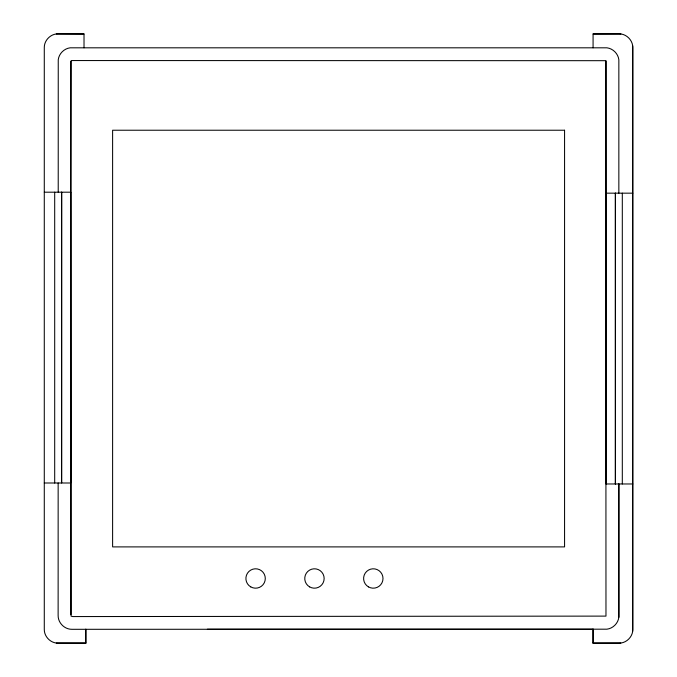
<?xml version="1.0" encoding="UTF-8"?>
<svg xmlns="http://www.w3.org/2000/svg" width="677" height="677" viewBox="0 0 677 677"><rect width="100%" height="100%" fill="white"/><g stroke="black" fill="none" stroke-linecap="round" stroke-linejoin="round"><path stroke-width="1.02" d="M84.016 47.813L84.016 33.968L58.129 33.85C50.724 33.698 44.123 40.298 44.284 47.695L44.284 629.305C44.123 636.702 50.724 643.302 58.129 643.15L85.827 643.15L85.827 629.212M58.154 482.997L58.129 615.452C57.994 622.882 64.552 629.432 71.974 629.305L606.922 629.187C612.99 628.451 618.118 623.322 618.846 617.263L618.846 483.97L618.846 617.263M58.222 192.192L58.247 59.737C58.975 53.678 64.103 48.549 70.171 47.813L606.922 47.813C612.99 48.549 618.118 53.678 618.846 59.737L618.846 193.165M70.73 192.192L71.068 616.129L72.811 616.569L605.974 616.112L605.771 60.685L71.424 60.549L70.933 61.269L70.73 192.192L44.318 192.192M70.865 614.623L70.933 61.269M593.077 643.15L593.077 629.187L593.077 643.15L618.964 643.15C626.318 643.302 632.893 636.795 632.809 629.441L632.809 47.695C632.961 40.349 626.453 33.774 619.1 33.85L593.077 33.96L593.077 47.813M632.809 483.97L606.152 483.97L606.11 60.989M632.673 631.235L632.69 45.901M593.077 643.091L620.758 643.032M56.326 33.968L84.016 33.977M632.809 193.165L606.152 193.165L606.152 483.97M44.284 482.997L70.67 482.997L70.67 192.192M207.357 629.221L593.077 629.246M593.077 33.96L620.894 33.985M56.326 643.032L85.827 643.065M622.307 193.165L622.307 483.97M85.827 629.297L85.827 643.15M54.693 192.192L54.693 482.997M61.683 192.192L61.624 482.997L61.615 192.192M615.385 193.165L615.385 483.97L615.385 193.165M564.567 130.229L112.61 130.229L112.61 546.898L564.567 546.898L564.567 130.229M250.752 586.883A9.69 9.69 0 0 0 265.291 578.488A9.69 9.69 0 0 0 250.752 570.093A9.69 9.69 0 0 0 250.752 586.883M309.609 586.883A9.69 9.69 0 0 0 324.148 578.488A9.69 9.69 0 0 0 309.609 570.093A9.69 9.69 0 0 0 309.609 586.883M368.457 586.883A9.69 9.69 0 0 0 382.996 578.488A9.69 9.69 0 0 0 368.457 570.093A9.69 9.69 0 0 0 368.457 586.883"/></g></svg>
